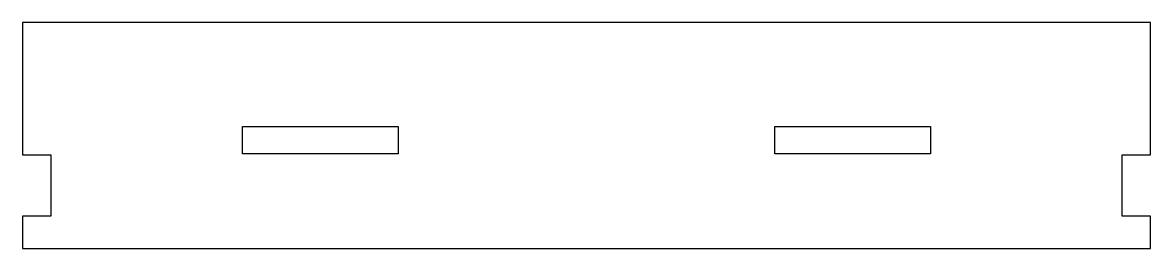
# Model space of a CAD drawing. Header units: millimetres. Extents: x -90 to 90, y -18 to 18.
import ezdxf

# ---------------------------------------------------------------- set-up
doc = ezdxf.new("R2010")
doc.units = ezdxf.units.MM
doc.layers.add('CUTOUTS', color=1, linetype='CONTINUOUS')
doc.layers.add('PERIMETER', color=5, linetype='CONTINUOUS')

msp = doc.modelspace()

# ---------------------------------------------------------------- linework, layer by layer
at = {"layer": 'CUTOUTS'}
for points in [[(-30.075, 1.425), (-30.075, -2.925), (-54.925, -2.925), (-54.925, 1.425)], [(54.925, -2.925), (30.075, -2.925), (30.075, 1.425), (54.925, 1.425)]]:
    msp.add_lwpolyline(points, close=True, dxfattribs=at)
at = {"layer": 'PERIMETER'}
msp.add_lwpolyline([(-90.075, -3.075), (-85.575, -3.075), (-85.575, -12.925), (-90.075, -12.925), (-90.075, -18.075), (90.075, -18.075), (90.075, -12.925), (85.575, -12.925), (85.575, -3.075), (90.075, -3.075), (90.075, 18.075), (-90.075, 18.075)], close=True, dxfattribs=at)

doc.saveas('drawing.dxf')
